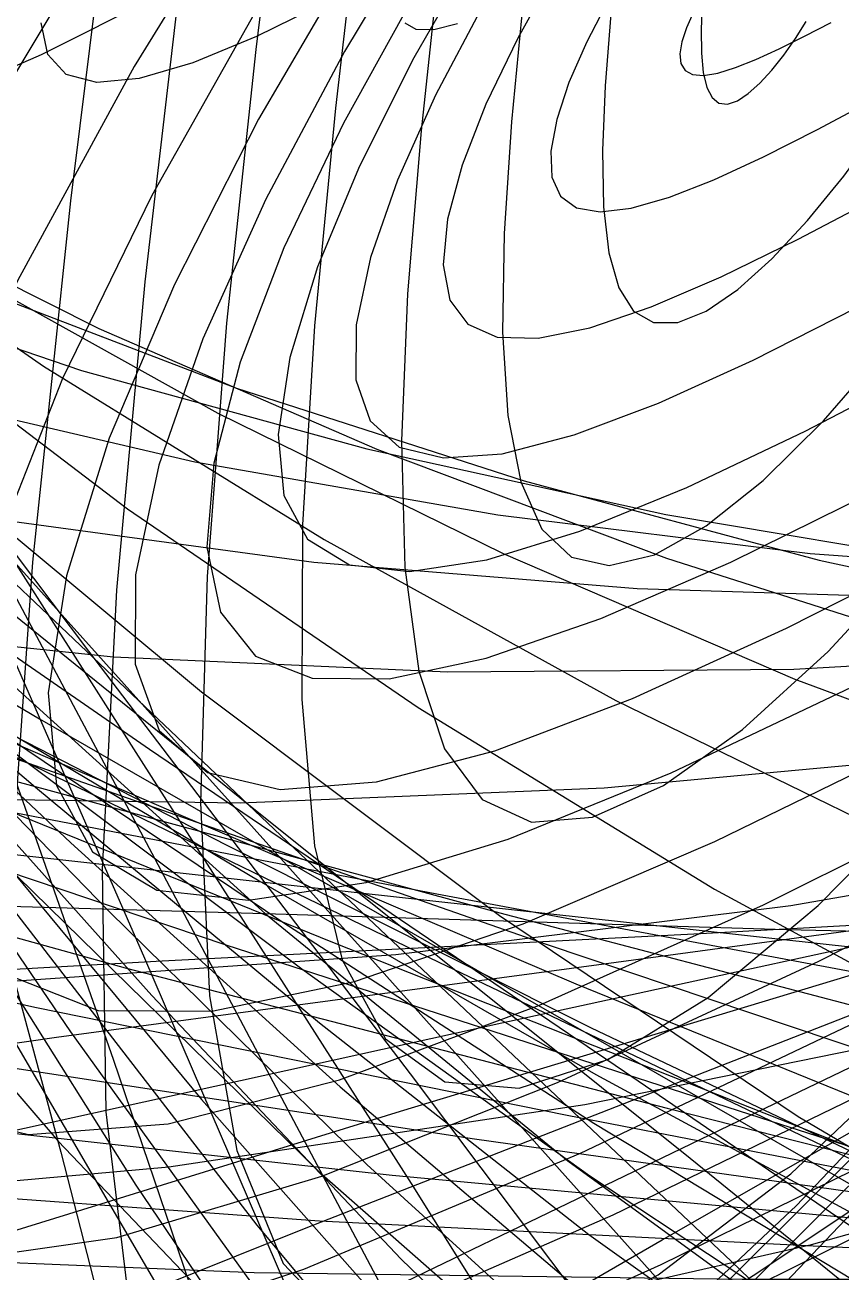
# Model space of a CAD drawing. Header units: metres. Extents: x 6 to 209, y 2 to 206.
# Drawn here: x 93.15 to 106.15, y 84.44 to 104.3 of the extents above; entities that cross this region are included whole.
import ezdxf

# ---------------------------------------------------------------- set-up
doc = ezdxf.new("R2010")
doc.units = ezdxf.units.M

msp = doc.modelspace()

# ---------------------------------------------------------------- linework, layer by layer
for points in [[(81.407, 111.3621), (79.6329, 103.2642), (78.2038, 95.7034), (77.2463, 88.8827), (76.8676, 82.9805), (77.1516, 78.1453), (78.1545, 74.4908), (79.9031, 72.0923), (82.3928, 70.9847), (85.5875, 71.1617), (89.4205, 72.5763), (93.7962, 75.143), (98.5935, 78.741), (103.6697, 83.2189), (108.8651, 88.4001), (114.0091, 94.0894), (118.9253, 100.0799), (123.4384, 106.1604)], [(77.0688, 109.0764), (80.5035, 103.4838), (84.5204, 97.7292), (88.9667, 92.0091), (93.6812, 86.5239), (98.5004, 81.471), (103.2637, 77.037), (107.8196, 73.3919), (112.0302, 70.6826), (115.7765, 69.0274), (118.962, 68.5124), (121.5156, 69.1875), (123.3943, 71.0649), (124.5838, 74.1184), (125.0986, 78.2839), (124.9813, 83.4618), (124.3001, 89.5195), (123.1461, 96.2965), (121.6295, 103.6091), (119.8746, 111.2567)], [(82.5297, 110.2223), (81.0661, 102.4307), (79.9151, 95.1547), (79.1925, 88.5926), (78.9966, 82.9191), (79.4041, 78.28), (80.4669, 74.7871), (82.2094, 72.515), (84.6274, 71.4986), (87.6876, 71.7327), (91.3282, 73.1721), (95.4609, 75.7336), (99.9736, 79.2994), (104.7341, 83.7216), (109.5943, 88.8271), (114.3957, 94.4243), (118.9745, 100.31), (123.1675, 106.2763)], [(86.2591, 110.0145), (88.9879, 103.3906), (91.9745, 96.473), (95.054, 89.4367), (98.0581, 82.4609), (100.8221, 75.7233), (103.1907, 69.3943), (105.0244, 63.6318), (106.2048, 58.5758), (106.639, 54.3443), (106.2636, 51.0295), (105.047, 48.6948), (102.9911, 47.3736), (100.1312, 47.0677), (96.5356, 47.7483), (92.3026, 49.3569), (87.558, 51.8077), (82.45, 54.9911), (77.1448, 58.7773), (71.8205, 63.0217)], [(77.2201, 108.0552), (81.5006, 103.6949), (85.8605, 99.1412), (90.2171, 94.5778), (94.4878, 90.189), (98.5929, 86.1526), (102.4577, 82.6341), (106.014, 79.7798), (109.2025, 77.7122), (111.974, 76.5248), (114.2905, 76.2791), (116.126, 77.0018), (117.4671, 78.6841), (118.3127, 81.2813), (118.6735, 84.7149), (118.5717, 88.8748), (118.0395, 93.6229), (117.1175, 98.7985), (115.8536, 104.2234), (114.3007, 109.7084)], [(80.4069, 107.4853), (84.5802, 101.7149), (88.7526, 95.9298), (92.8601, 90.3491), (96.8411, 85.1847), (100.6367, 80.6341), (104.1931, 76.8728), (107.4622, 74.0482), (110.4027, 72.2741), (112.9806, 71.6266), (115.1705, 72.1411), (116.955, 73.8111), (118.3251, 76.5881), (119.2804, 80.3831), (119.8277, 85.07), (119.9813, 90.4896), (119.7616, 96.4553), (119.1943, 102.7594), (118.3093, 109.181)], [(87.8779, 108.9914), (84.4568, 103.4604), (81.5503, 98.11), (79.2796, 93.1192), (77.7507, 88.6497), (77.0499, 84.8407), (77.2406, 81.8041), (78.3611, 79.6201), (80.4221, 78.3351), (83.4066, 77.9601), (87.2691, 78.4702), (91.9375, 79.8059), (97.3141, 81.8757), (103.2795, 84.5593), (109.6951, 87.7123), (116.4081, 91.172), (123.2558, 94.7631), (130.0708, 98.3045), (136.6864, 101.6165), (142.9418, 104.5273)], [(83.4206, 105.2764), (87.1572, 101.3945), (91.39, 97.4861), (95.9618, 93.6823), (100.7082, 90.1156), (105.4633, 86.9152), (110.0652, 84.2026), (114.3622, 82.0872), (118.2178, 80.6623), (121.5154, 80.0015), (124.1621, 80.1565), (126.0918, 81.1544), (127.2676, 82.9971), (127.6822, 85.6607), (127.3584, 89.0963), (126.3476, 93.231), (124.7277, 97.9706), (122.5999, 103.2022), (120.0849, 108.7982)], [(81.1619, 108.4514), (79.6133, 100.6941), (78.4368, 93.5297), (77.7482, 87.1502), (77.6434, 81.7219), (78.1944, 77.3797), (79.446, 74.2234), (81.414, 72.3143), (84.0839, 71.6734), (87.4108, 72.2813), (91.3212, 74.0791), (95.7142, 76.9712), (100.466, 80.8282), (105.4328, 85.4926), (110.4568, 90.7838), (115.3707, 96.5053), (120.0042, 102.4512), (124.1897, 108.4137)], [(97.3827, 108.4685), (96.8268, 103.912), (96.3623, 99.5545), (96.0502, 95.5184), (95.9448, 91.9151), (96.0911, 88.8409), (96.523, 86.3743), (97.2618, 84.5732), (98.3156, 83.4736), (99.6779, 83.0882), (101.3285, 83.4068), (103.2337, 84.3964), (105.3472, 86.0029), (107.6121, 88.1532), (109.9623, 90.7582), (112.3253, 93.7156), (114.6242, 96.9144), (116.7809, 100.2381), (118.7185, 103.5694), (120.3645, 106.7942)], [(82.0011, 108.3662), (77.2686, 103.326), (73.4225, 98.6537), (70.6255, 94.4303), (69.0023, 90.725), (68.6348, 87.594), (69.5595, 85.0784), (71.765, 83.2039), (75.1931, 81.9799), (79.7397, 81.3999), (85.2589, 81.442), (91.5675, 82.0701), (98.4517, 83.2353), (105.6741, 84.8778), (112.9823, 86.9295), (120.1177, 89.316), (126.8246, 91.9598), (132.8593, 94.7826), (137.9985, 97.7081), (142.048, 100.6647), (144.8489, 103.5876), (146.2839, 106.4209)], [(80.0046, 108.2671), (85.4941, 102.6512), (91.5548, 96.7641), (97.941, 90.7136), (104.3951, 84.6128), (110.6574, 78.5768), (116.4754, 72.72), (121.6128, 67.1523), (125.8585, 61.9766), (129.034, 57.2856), (131.0001, 53.1592), (131.6621, 49.6627), (130.973, 46.8448), (128.9358, 44.7367), (125.6032, 43.3513), (121.076, 42.6833), (115.4994, 42.7097), (109.0586, 43.3912), (101.9714, 44.6736), (94.4815, 46.49), (86.8491, 48.7632), (79.3423, 51.409), (72.2272, 54.3384)], [(87.4502, 108.4129), (89.6879, 101.7315), (92.1048, 94.809), (94.5534, 87.8275), (96.8853, 80.9715), (98.957, 74.4214), (100.6358, 68.3483), (101.8046, 62.9079), (102.3669, 58.2362), (102.2502, 54.4442), (101.4094, 51.6152), (99.8286, 49.8021), (97.5218, 49.0256), (94.533, 49.2742), (90.9348, 50.5048), (86.8259, 52.6444), (82.328, 55.5928), (77.5817, 59.2269), (72.7412, 63.4043)], [(83.6609, 108.1589), (79.9889, 102.0518), (76.9398, 96.2125), (74.6446, 90.8341), (73.215, 86.0885), (72.7399, 82.1208), (73.2813, 79.0437), (74.8717, 76.9339), (77.513, 75.8298), (81.1749, 75.73), (85.7964, 76.5937), (91.2866, 78.3425), (97.5272, 80.8635), (104.3765, 84.0137), (111.6733, 87.6253), (119.2419, 91.5122), (126.8975, 95.4772), (134.4523, 99.3192), (141.7209, 102.8411), (148.5268, 105.8573)], [(76.0942, 107.9164), (80.4585, 103.9444), (84.9377, 99.7303), (89.4423, 95.4488), (93.8819, 91.2772), (98.1686, 87.3887), (102.2191, 83.9464), (105.9571, 81.097), (109.3154, 78.9654), (112.2375, 77.6503), (114.6793, 77.2201), (116.61, 77.7107), (118.0125, 79.1238), (118.8836, 81.4265), (119.2337, 84.5526), (119.0862, 88.4047), (118.4757, 92.8575), (117.4473, 97.762), (116.0541, 102.951), (114.3556, 108.2447)], [(78.2794, 108.0597), (82.5061, 103.2724), (86.7815, 98.3445), (91.0293, 93.4702), (95.1741, 88.8418), (99.1436, 84.6432), (102.8704, 81.0425), (106.2938, 78.1868), (109.3612, 76.1956), (112.0294, 75.1576), (114.2655, 75.1264), (116.0473, 76.1191), (117.3638, 78.1152), (118.2151, 81.0569), (118.6116, 84.8518), (118.5736, 89.3752), (118.1302, 94.4749), (117.3175, 99.9763), (116.1779, 105.6885)], [(77.55, 108.0498), (83.3273, 102.8976), (89.7893, 97.4883), (96.6842, 91.9092), (103.7444, 86.2525), (110.6963, 80.6136), (117.2707, 75.088), (123.2117, 69.7692), (128.2869, 64.7463), (132.295, 60.1015), (135.0735, 55.9079), (136.5045, 52.228), (136.5192, 49.1118), (135.1003, 46.5959), (132.2825, 44.7026), (128.152, 43.4397), (122.843, 42.8008), (116.5331, 42.7654), (109.4375, 43.3005), (101.8008, 44.3618), (93.8889, 45.8953), (85.9793, 47.8393), (78.3515, 50.1272), (71.277, 52.6889)], [(82.3662, 108.02), (87.4719, 101.9888), (93.0368, 95.689), (98.8252, 89.2477), (104.5935, 82.7968), (110.0991, 76.4693), (115.1093, 70.3954), (119.41, 64.6984), (122.8133, 59.4916), (125.1646, 54.8746), (126.3486, 50.9307), (126.2932, 47.7244), (124.9724, 45.2999), (122.4075, 43.68), (118.6666, 42.8657), (113.862, 42.8366), (108.1466, 43.5521), (101.7088, 44.9529), (94.7654, 46.9636), (87.5544, 49.4954), (80.3265, 52.4494), (73.3361, 55.7201)], [(79.3269, 107.8882), (83.5217, 102.6302), (87.7386, 97.2905), (91.9075, 92.0751), (95.9596, 87.1858), (99.8297, 82.8129), (103.4571, 79.1284), (106.7879, 76.2795), (109.7752, 74.3833), (112.3809, 73.5226), (114.5763, 73.7427), (116.342, 75.0496), (117.6686, 77.4095), (118.5563, 80.7503), (119.0144, 84.9634), (119.0606, 89.9079), (118.7199, 95.4154), (118.0239, 101.2956), (117.0088, 107.3433)], [(84.0233, 104.3404), (88.0523, 96.9103), (92.0369, 89.7298), (95.9362, 83.0575), (99.7113, 77.134), (103.325, 72.1741), (106.7432, 68.3581), (109.9341, 65.8262), (112.8697, 64.6729), (115.5247, 64.9439), (117.8779, 66.6341), (119.9114, 69.6879), (121.6106, 74.001), (122.9649, 79.424), (123.9668, 85.7677), (124.6119, 92.8096), (124.8992, 100.3019), (124.8303, 107.9802)], [(74.8444, 107.663), (79.3255, 104.0517), (83.9635, 100.152), (88.6608, 96.131), (93.3187, 92.16), (97.8397, 88.4085), (102.131, 85.0382), (106.1065, 82.1965), (109.6897, 80.0113), (112.8157, 78.5864), (115.4329, 77.997), (117.5041, 78.2876), (119.0076, 79.4697), (119.9371, 81.5211), (120.3019, 84.387), (120.1256, 87.9812), (119.4454, 92.1896), (118.3101, 96.8737), (116.7786, 101.8753), (114.917, 107.0228)], [(80.2989, 107.7567), (83.7617, 103.3785), (87.7999, 98.8831), (92.2604, 94.4206), (96.9806, 90.1451), (101.7939, 86.2094), (106.5359, 82.7592), (111.0502, 79.9282), (115.1933, 77.8333), (118.8402, 76.5702), (121.8879, 76.21), (124.2594, 76.7966), (125.9059, 78.3447), (126.808, 80.8394), (126.9764, 84.2363), (126.4507, 88.4627), (125.2979, 93.4199), (123.6095, 98.9865), (121.4977, 105.0221)], [(80.3481, 105.9342), (84.1227, 100.8688), (88.4016, 95.7473), (93.026, 90.7457), (97.8307, 86.0406), (102.6508, 81.8034), (107.3264, 78.1937), (111.709, 75.3541), (115.6664, 73.405), (119.0866, 72.4399), (121.8824, 72.5223), (123.9933, 73.6829), (125.388, 75.9189), (126.0646, 79.1933), (126.0504, 83.4361), (125.4007, 88.5468), (124.1958, 94.397), (122.5382, 100.8352), (120.5481, 107.6912)], [(94.6298, 107.5654), (93.876, 101.4993), (93.2739, 95.7455), (92.9044, 90.4655), (92.8383, 85.8045), (93.1332, 81.8868), (93.8311, 78.8116), (94.9564, 76.6504), (96.5149, 75.444), (98.4929, 75.2024), (100.8579, 75.9041), (103.559, 77.4974), (106.5286, 79.9028), (109.6849, 83.0157), (112.9345, 86.7104), (116.1753, 90.8449), (119.3007, 95.266), (122.2027, 99.8145), (124.7762, 104.3315)], [(80.6942, 107.3826), (76.6217, 103.1935), (73.4884, 99.3393), (71.4246, 95.8804), (70.5221, 92.8674), (70.8308, 90.3403), (72.3566, 88.3273), (75.0609, 86.8446), (78.8617, 85.8958), (83.6366, 85.4728), (89.2267, 85.5556), (95.4419, 86.1139), (102.0678, 87.1083), (108.8732, 88.4915), (115.6179, 90.2104), (122.0614, 92.208), (127.9715, 94.4253), (133.1321, 96.8032), (137.3517, 99.285), (140.4693, 101.8176), (142.3611, 104.3534)], [(71.9542, 58.9274), (76.0682, 63.1903), (81.3642, 67.761), (87.6416, 72.5768), (94.6644, 77.5701), (102.1702, 82.6699), (109.8788, 87.804), (117.5033, 92.8998), (124.7595, 97.8867), (131.3765, 102.6971), (137.1064, 107.2679)], [(73.4195, 107.288), (78.0482, 104.0249), (82.8833, 100.4289), (87.8189, 96.6599), (92.7461, 92.8842), (97.5572, 89.2683), (102.1478, 85.9729), (106.4208, 83.1466), (110.2888, 80.9207), (113.6767, 79.404), (116.5235, 78.6786), (118.7846, 78.7973), (120.4321, 79.7807), (121.4554, 81.617), (121.8615, 84.2617), (121.6741, 87.6392), (120.9321, 91.6453), (119.6882, 96.1507), (118.0069, 101.0056), (115.9616, 106.0449)], [(84.5229, 107.3406), (89.1655, 100.9608), (94.1605, 94.3308), (99.286, 87.5952), (104.3152, 80.9023), (109.0255, 74.3998), (113.2061, 68.2304), (116.6668, 62.5272), (119.2438, 57.4102), (120.8071, 52.9823), (121.2645, 49.3263), (120.5654, 46.5029), (118.7032, 44.5487), (115.715, 43.4758), (111.6813, 43.2713), (106.7228, 43.8985), (100.9961, 45.2984), (94.6891, 47.3922), (88.0134, 50.0841), (81.1977, 53.2647), (74.4794, 56.8154)], [(75.1273, 107.3657), (81.0845, 102.7048), (87.8375, 97.8172), (95.1324, 92.7691), (102.6956, 87.6313), (110.2441, 82.4776), (117.4955, 77.383), (124.1778, 72.4221), (130.0398, 67.6672)], [(70.2253, 95.5244), (77.0825, 94.5889), (84.4206, 93.3542), (92.0336, 91.937), (99.7071, 90.4615), (107.2256, 89.0541), (114.3792, 87.8389), (120.9706, 86.9318), (126.8218, 86.4366), (131.7797, 86.4399), (135.7209, 87.0079), (138.5557, 88.1833), (140.2305, 89.9831), (140.7296, 92.3977), (140.0749, 95.3904), (138.3248, 98.8986), (135.5717, 102.8353), (131.9387, 107.0919)], [(79.8944, 107.1105), (76.4872, 103.6546), (74.0488, 100.4861), (72.6785, 97.6488), (72.4377, 95.1792), (73.3468, 93.1061), (75.3848, 91.4495), (78.4897, 90.2204), (82.5607, 89.4212), (87.4611, 89.0456), (93.0237, 89.0789), (99.056, 89.4992), (105.3473, 90.2781), (111.676, 91.3816), (117.8171, 92.7719), (123.5507, 94.4082), (128.6694, 96.2485), (132.9857, 98.2507), (136.3389, 100.3742), (138.6009, 102.5808), (139.6805, 104.8364)], [(97.0369, 107.118), (94.8922, 103.6394), (93.0379, 100.238), (91.5499, 97.0285), (90.4956, 94.1164), (89.9316, 91.5941), (89.9009, 89.5378), (90.4319, 88.0048), (91.5366, 87.0314), (93.2103, 86.632), (95.4309, 86.7984), (98.1597, 87.5006), (101.3425, 88.6874), (104.9107, 90.2889), (108.7836, 92.2191), (112.8709, 94.3788), (117.0751, 96.6599), (121.2949, 98.949), (125.4283, 101.1319), (129.3756, 103.0981), (133.0427, 104.7445)], [(62.3194, 106.9983), (61.3209, 104.1576), (61.8326, 101.458), (63.8578, 98.9223), (67.3483, 96.5605), (72.2051, 94.3708), (78.2823, 92.3402), (85.3919, 90.4458), (93.3097, 88.6567), (101.7834, 86.9356), (110.5413, 85.2415), (119.3014, 83.5317), (127.7812, 81.7646), (135.7074, 79.9016), (142.8257, 77.9098), (148.9092, 75.764), (153.7664, 73.448)], [(70.0435, 62.9697), (74.8792, 67.0473), (80.8561, 71.3358), (87.7557, 75.7847), (95.327, 80.3414), (103.2949, 84.9527), (111.3704, 89.5649), (119.2609, 94.1256), (126.6803, 98.5839), (133.3595, 102.8917), (139.0559, 107.0041)], [(83.0699, 106.6098), (86.4583, 103.2966), (90.4123, 99.9227), (94.783, 96.5966), (99.4106, 93.4306), (104.1304, 90.5361), (108.7781, 88.0204), (113.1962, 85.9826), (117.2387, 84.5097), (120.777, 83.674), (123.7036, 83.5301), (125.9362, 84.1128), (127.4202, 85.4358), (128.1302, 87.4908), (128.071, 90.248), (127.277, 93.6561), (125.8107, 97.6444), (123.7599, 102.125), (121.2346, 106.9948)], [(60.3043, 106.7169), (61.1886, 103.9695), (63.6094, 101.3058), (67.5001, 98.7356), (72.7435, 96.2594), (79.1751, 93.8697), (86.5892, 91.552), (94.7456, 89.2858), (103.3783, 87.047), (112.204, 84.8093), (120.9327, 82.5459), (129.2773, 80.232), (136.9635, 77.8461), (143.7399, 75.3717), (149.3861, 72.7989), (153.7208, 70.1258)], [(78.4419, 106.73), (74.1372, 103.1062), (70.8633, 99.6613), (68.7562, 96.4787), (67.9147, 93.6251), (68.396, 91.1488), (70.2137, 89.0782), (73.3372, 87.4216), (77.6919, 86.1674), (83.162, 85.2852), (89.5938, 84.7274), (96.8013, 84.4319), (104.5716, 84.3247), (112.6727, 84.3236), (120.861, 84.3418), (128.8898, 84.2915), (136.5171, 84.0882), (143.5144, 83.6541), (149.6741, 82.9218), (154.8167, 81.8373)], [(71.7827, 106.7562), (76.5816, 103.8462), (81.646, 100.5603), (86.8602, 97.0515), (92.1047, 93.4813), (97.2595, 90.0136), (102.2076, 86.8081), (106.8388, 84.0148), (111.053, 81.7682), (114.7629, 80.1821), (117.8967, 79.3455), (120.4001, 79.319), (122.2376, 80.1325), (123.393, 81.7837), (123.87, 84.2381), (123.691, 87.4301), (122.8965, 91.2649), (121.5429, 95.6219), (119.7004, 100.3588), (117.4501, 105.3164)], [(88.246, 106.7218), (90.0012, 100.0503), (91.8699, 93.1962), (93.7222, 86.3461), (95.4291, 79.6864), (96.8678, 73.3977), (97.9268, 67.6486), (98.5098, 62.5903), (98.54, 58.3517), (97.9634, 55.0353), (96.7506, 52.7138), (94.8986, 51.4281), (92.431, 51.1861), (89.3978, 51.9628), (85.8736, 53.7012), (81.9553, 56.3149), (77.7586, 59.6911), (73.4145, 63.695)], [(81.5479, 106.7917), (85.696, 100.4766), (89.8239, 94.2238), (93.8745, 88.2659), (97.7931, 82.8255), (101.5279, 78.1067), (105.0314, 74.2882), (108.2613, 71.5168), (111.1811, 69.9016), (113.7605, 69.5106), (115.9765, 70.3677), (117.8125, 72.452), (119.2593, 75.6983), (120.314, 79.999), (120.9805, 85.2084), (121.2681, 91.1472), (121.1915, 97.6092), (120.7696, 104.3683)], [(61.1024, 106.5662), (63.8953, 103.7233), (68.145, 100.8868), (73.7163, 98.0623), (80.4273, 95.2506), (88.0564, 92.4484), (96.3497, 89.6489), (105.0298, 86.8439), (113.8053, 84.0241), (122.3815, 81.1814), (130.47, 78.3092), (137.7995, 75.4042), (144.1248, 72.4674), (149.2353, 69.5046), (152.9629, 66.5273)], [(72.9823, 90.4199), (80.5752, 90.5065), (88.6493, 90.3866), (96.9636, 90.1508), (105.27, 89.8949), (113.321, 89.7159), (120.8785, 89.7076), (127.7216, 89.9563), (133.6539, 90.5374), (138.5104, 91.5115), (142.1622, 92.9217), (144.5211, 94.7917), (145.5424, 97.1233), (145.2256, 99.8968), (143.6141, 103.0703), (140.7937, 106.581)], [(98.5179, 106.645), (98.0951, 102.9773), (97.7638, 99.5107), (97.5718, 96.3418), (97.5604, 93.5568), (97.7627, 91.2285), (98.2024, 89.4143), (98.8927, 88.1544), (99.8357, 87.4705), (101.0218, 87.3654), (102.4304, 87.8233), (104.0305, 88.8104), (105.7812, 90.2765), (107.6338, 92.1569), (109.5329, 94.3748), (111.4186, 96.8442), (113.2288, 99.4732), (114.9008, 102.1671), (116.3743, 104.8316)], [(86.3836, 106.2878), (90.504, 99.6397), (94.8789, 92.7743), (99.3022, 85.8509), (103.5668, 79.031), (107.4718, 72.4736), (110.8299, 66.3302), (113.4752, 60.7401), (115.2686, 55.8258), (116.1036, 51.69), (115.9102, 48.4118), (114.6578, 46.045), (112.3563, 44.6163), (109.0564, 44.1249), (104.8475, 44.5432), (99.8551, 45.8176), (94.2364, 47.871), (88.1747, 50.6059), (81.8733, 53.9076), (75.5481, 57.6487), (69.4202, 61.6937)], [(94.7272, 106.4216), (92.3862, 102.5148), (90.4032, 98.7382), (88.8618, 95.2181), (87.8346, 92.0689), (87.3811, 89.3891), (87.5449, 87.2577), (88.3523, 85.7318), (89.8107, 84.8443), (91.9082, 84.6029), (94.6135, 84.9901), (97.8767, 85.9638), (101.6307, 87.4594), (105.7928, 89.3915), (110.2675, 91.6579), (114.9493, 94.143), (119.7256, 96.7226), (124.481, 99.2681), (129.1, 101.6516), (133.4713, 103.7511), (137.491, 105.4544)], [(99.6885, 106.2902), (98.2378, 103.881), (96.9862, 101.5258), (95.9854, 99.3041), (95.2812, 97.289), (94.912, 95.5444), (94.9073, 94.1233), (95.2863, 93.0655), (96.0574, 92.3961), (97.2171, 92.1253), (98.7505, 92.2475), (100.6313, 92.7418), (102.8225, 93.5729), (105.2773, 94.6923), (107.9407, 96.0404), (110.751, 97.5484), (113.6418, 99.1412), (116.5439, 100.74), (119.3876, 102.2657), (122.1049, 103.6411), (124.6314, 104.7947)], [(64.7366, 106.0771), (69.2856, 102.9188), (75.1065, 99.6898), (82.0021, 96.4019), (89.7374, 93.0659), (98.0477, 89.6916), (106.6476, 86.2889), (115.2417, 82.8682), (123.5343, 79.4412), (131.24, 76.0213), (138.094, 72.6241), (143.8612, 69.2678), (148.3443, 65.9735), (151.3912, 62.765)], [(72.865, 106.2423), (78.8882, 102.079), (85.8116, 97.7337), (93.3834, 93.2527), (101.3289, 88.6851), (109.3597, 84.0828), (117.1845, 79.499), (124.5191, 74.9877), (131.097, 70.6026)], [(74.2551, 71.0394), (80.8541, 74.9231), (88.3017, 78.8879), (96.335, 82.8995), (104.6701, 86.9244), (113.0132, 90.9305), (121.0698, 94.8867), (128.5563, 98.7635), (135.209, 102.5329), (140.7943, 106.168)], [(82.7578, 105.7551), (86.8624, 98.8794), (90.9319, 92.154), (94.917, 85.825), (98.7702, 80.1249), (102.4473, 75.2638), (105.907, 71.4223), (109.1128, 68.7448), (112.0322, 67.3344), (114.6384, 67.2488), (116.9093, 68.4986), (118.8286, 71.0465), (120.385, 74.8085), (121.5725, 79.6569), (122.3901, 85.4247), (122.841, 91.9113), (122.9328, 98.8898), (122.6765, 106.1149)], [(69.9189, 106.0068), (74.8977, 103.4716), (80.2113, 100.5199), (85.7343, 97.2978), (91.3351, 93.9616), (96.8802, 90.6717), (102.2384, 87.5867), (107.2847, 84.8575), (111.9042, 82.6213), (115.9956, 80.9968), (119.4741, 80.0792), (122.2739, 79.9367), (124.3498, 80.608), (125.6786, 82.1002), (126.259, 84.3886), (126.1116, 87.4172), (125.2773, 91.1006), (123.8157, 95.3266), (121.8029, 99.9603), (119.3281, 104.8485)], [(72.4496, 97.4123), (79.1425, 95.8886), (86.2137, 94.084), (93.4705, 92.129), (100.7149, 90.1599), (107.7497, 88.3138), (114.3853, 86.723), (120.4459, 85.5093), (125.7748, 84.7799), (130.2397, 84.622), (133.7367, 85.1003), (136.1933, 86.2531), (137.5708, 88.0911), (137.8647, 90.5964), (137.1047, 93.7226), (135.353, 97.3962), (132.7019, 101.5187), (129.27, 105.9699)], [(78.6254, 105.8895), (79.5047, 104.175), (81.2986, 102.5439), (83.9398, 101.0197), (87.3315, 99.6275), (91.3509, 98.3929), (95.8538, 97.3416), (100.679, 96.4983), (105.6547, 95.8862), (110.6041, 95.5262), (115.3518, 95.4359), (119.7302, 95.6295), (123.5851, 96.1165), (126.7811, 96.9019), (129.2068, 97.9856), (130.7784, 99.3621), (131.4428, 101.0208), (131.1793, 102.9457), (130.0006, 105.1158)], [(69.1625, 105.8648), (66.2456, 102.6856), (64.6451, 99.7143), (64.4406, 97.0009), (65.6653, 94.5788), (68.3044, 92.465), (72.2952, 90.6592), (77.5289, 89.1454), (83.8546, 87.8924), (91.0838, 86.8563), (98.9967, 85.9826), (107.3501, 85.2088), (115.8852, 84.468), (124.3367, 83.6916), (132.4417, 82.8126), (139.9486, 81.7693), (146.6261, 80.5076), (152.2707, 78.9843)], [(68.5861, 80.2459), (75.6645, 82.4318), (83.5568, 84.5022), (92.0073, 86.4832), (100.7415, 88.4067), (109.4755, 90.308), (117.9259, 92.2235), (125.8196, 94.1891), (132.9034, 96.2373), (138.9521, 98.3956), (143.7769, 100.6842), (147.2317, 103.1147), (149.2174, 105.6887)], [(83.7347, 105.7576), (86.6767, 103.6343), (90.2518, 101.5184), (94.3264, 99.4682), (98.7513, 97.5451), (103.367, 95.8113), (108.009, 94.3275), (112.5145, 93.1511), (116.7273, 92.3337), (120.5034, 91.9196), (123.7166, 91.9439), (126.2621, 92.4311), (128.0608, 93.3943), (129.0614, 94.8343), (129.2426, 96.7394), (128.6135, 99.0856), (127.213, 101.837), (125.1086, 104.9468)], [(85.6774, 104.6271), (89.3155, 101.7406), (93.445, 98.8688), (97.9133, 96.1043), (102.5589, 93.5408), (107.2176, 91.2705), (111.7279, 89.3802), (115.9368, 87.9483), (119.7051, 87.0425), (122.912, 86.7166), (125.4599, 87.0087), (127.277, 87.9398), (128.3198, 89.5128), (128.5748, 91.7122), (128.0583, 94.5042), (126.8159, 97.8375), (124.9203, 101.6453), (122.469, 105.8467)], [(95.6683, 105.4448), (95.0606, 100.2092), (94.6097, 95.3002), (94.3832, 90.8546), (94.4387, 86.9931), (94.8218, 83.8167), (95.5634, 81.4035), (96.6791, 79.806), (98.1675, 79.05), (100.0108, 79.1338), (102.1747, 80.0285), (104.6096, 81.6795), (107.2521, 84.0088), (110.0273, 86.9175), (112.8511, 90.2903), (115.6333, 93.9989), (118.2808, 97.9071), (120.7007, 101.8756), (122.8039, 105.767)], [(69.6626, 84.0994), (77.0396, 85.6066), (85.1214, 86.9501), (93.6534, 88.1785), (102.3659, 89.3464), (110.9836, 90.5116), (119.2351, 91.7323), (126.8619, 93.0638), (133.6276, 94.5561), (139.3257, 96.2508), (143.7868, 98.179), (146.8838, 100.3595), (148.5366, 102.7967), (148.7143, 105.4802)], [(71.1654, 87.5153), (78.7137, 88.313), (86.8546, 88.9166), (95.3385, 89.3964), (103.9046, 89.8288), (112.29, 90.2923), (120.2385, 90.8644), (127.5094, 91.6175), (133.8856, 92.6159), (139.1807, 93.9126), (143.2455, 95.5462), (145.9728, 97.5393), (147.3004, 99.8967), (147.2136, 102.6044), (145.7449, 105.6293)], [(74.6906, 78.8687), (82.2653, 81.6227), (90.5031, 84.3299), (99.1291, 86.9991), (107.855, 89.642), (116.3895, 92.2725), (124.4483, 94.9046), (131.7642, 97.5513), (138.0961, 100.2233), (143.2377, 102.9272), (147.0242, 105.6647)], [(77.2994, 105.5412), (76.1338, 103.3293), (75.9904, 101.31), (76.8769, 99.5046), (78.7648, 97.932), (81.5896, 96.6082), (85.2536, 95.5457), (89.6289, 94.7538), (94.562, 94.2382), (99.8793, 94.0012), (105.3928, 94.0415), (110.9072, 94.3543), (116.2264, 94.932), (121.1607, 95.7636), (125.5333, 96.836), (129.1869, 98.1336), (131.9889, 99.6392), (133.8364, 101.334), (134.6598, 103.1984), (134.4255, 105.2121)], [(81.0534, 105.4961), (79.7101, 98.0088), (78.7665, 91.1729), (78.3289, 85.1709), (78.4833, 80.1585), (79.2912, 76.2585), (80.7868, 73.5577), (82.9759, 72.1042), (85.8342, 71.9058), (89.3087, 72.9302), (93.3186, 75.1068), (97.7576, 78.329), (102.4981, 82.4586), (107.3948, 87.3308), (112.2898, 92.7603), (117.0185, 98.5476), (121.4146, 104.4866)], [(88.4368, 104.633), (85.7048, 99.7795), (83.5031, 95.1965), (81.9303, 91.0343), (81.0692, 87.4248), (80.983, 84.4766), (81.7132, 82.2714), (83.2777, 80.861), (85.6696, 80.2659), (88.8571, 80.4746), (92.7839, 81.4443), (97.3709, 83.1021), (102.5183, 85.3488), (108.1086, 88.0617), (114.01, 91.1002), (120.0807, 94.3101), (126.173, 97.5306), (132.1385, 100.5993), (137.8319, 103.3591), (143.1165, 105.6642)], [(82.5104, 105.6379), (85.0852, 103.771), (88.3627, 101.9316), (92.2206, 100.1645), (96.5175, 98.5173), (101.0979, 97.0385), (105.7978, 95.7763), (110.4506, 94.7765), (114.893, 94.081), (118.9704, 93.7265), (122.5427, 93.7429), (125.4892, 94.152), (127.7124, 94.9671), (129.142, 96.1916), (129.7368, 97.8195), (129.4863, 99.8343), (128.4111, 102.2105), (126.5616, 104.913)], [(91.8668, 105.6061), (89.3272, 101.2385), (87.2254, 97.065), (85.6524, 93.224), (84.6861, 89.839), (84.3885, 87.0139), (84.8026, 84.8298), (85.9515, 83.3419), (87.8362, 82.5781), (90.4361, 82.5376), (93.7084, 83.1913), (97.59, 84.4831), (101.9984, 86.3321), (106.8348, 88.6356), (111.9866, 91.2731), (117.3312, 94.1106), (122.7392, 97.0061), (128.0793, 99.8147), (133.2217, 102.3941), (138.0426, 104.6103)], [(98.4603, 105.523), (96.8724, 102.8003), (95.5314, 100.1696), (94.4941, 97.719), (93.8102, 95.5283), (93.5202, 93.6661), (93.6538, 92.1873), (94.2287, 91.1318), (95.2501, 90.5223), (96.7095, 90.3643), (98.5854, 90.6454), (100.8438, 91.3364), (103.4384, 92.392), (106.3127, 93.7527), (109.4013, 95.3471), (112.6318, 97.0946), (115.9274, 98.9083), (119.2088, 100.6984), (122.397, 102.3758), (125.4159, 103.855), (128.1942, 105.0578)], [(100.3672, 105.5632), (99.3421, 103.7802), (98.4762, 102.0554), (97.8066, 100.4468), (97.3661, 99.007), (97.1812, 97.7814), (97.2718, 96.8067), (97.65, 96.1096), (98.3196, 95.7058), (99.2757, 95.5994), (100.5048, 95.783), (101.9852, 96.2377), (103.6872, 96.9342), (105.5743, 97.8337), (107.6041, 98.8893), (109.7295, 100.0478), (111.9003, 101.252), (114.0647, 102.4423), (116.171, 103.5594), (118.1689, 104.5464)], [(99.7556, 105.3952), (99.4582, 102.6131), (99.2442, 100.0168), (99.1486, 97.6778), (99.2006, 95.6583), (99.4228, 94.0096), (99.8302, 92.7702), (100.4296, 91.9651), (101.2188, 91.6048), (102.1873, 91.6852), (103.3159, 92.1883), (104.578, 93.0825), (105.9399, 94.3245), (107.3625, 95.8607), (108.8022, 97.6289), (110.2128, 99.5615), (111.547, 101.5869), (112.7582, 103.6329), (113.8019, 105.6289)], [(84.7811, 105.4327), (88.0789, 102.9672), (91.9398, 100.5038), (96.2202, 98.1171), (100.764, 95.884), (105.4085, 93.8812), (109.9903, 92.1827), (114.3508, 90.8567), (118.3415, 89.9637), (121.83, 89.5538), (124.7038, 89.6651), (126.8745, 90.322), (128.2807, 91.5343), (128.8902, 93.2965), (128.7008, 95.5879), (127.7402, 98.373), (126.0648, 101.602), (123.7575, 105.2129)], [(96.8921, 104.6378), (95.1702, 101.5868), (93.7503, 98.6734), (92.6945, 95.9943), (92.056, 93.6355), (91.8768, 91.6699), (92.1864, 90.1538), (93.0001, 89.1259), (94.3188, 88.6055), (96.1278, 88.5919), (98.398, 89.0649), (101.0859, 89.985), (104.1351, 91.2957), (107.4777, 92.9249), (111.0367, 94.7883), (114.7279, 96.7922), (118.4629, 98.837), (122.1516, 100.8214), (125.7051, 102.6455), (129.0386, 104.2155), (132.0738, 105.4466)], [(76.756, 104.499), (74.9765, 101.8773), (74.2477, 99.5179), (74.6026, 97.4476), (76.0357, 95.6882), (78.5026, 94.2557), (81.9219, 93.1604), (86.1774, 92.4066), (91.1226, 91.9929), (96.5855, 91.9122), (102.3747, 92.1526), (108.2863, 92.6974), (114.1105, 93.5262), (119.6398, 94.6153), (124.6757, 95.9386), (129.036, 97.4689), (132.5613, 99.178), (135.1209, 101.038), (136.6169, 103.0219), (136.9884, 105.1045)], [(74.6323, 98.7832), (81.0866, 96.7352), (87.8267, 94.4368), (94.6746, 92.0295), (101.4493, 89.659), (107.9727, 87.4697), (114.0756, 85.5986), (119.6027, 84.1705), (124.418, 83.2926), (128.4086, 83.0503), (131.4884, 83.504), (133.6003, 84.6859), (134.7182, 86.5988), (134.8467, 89.2159), (134.0212, 92.4806), (132.3054, 96.3088), (129.7895, 100.5915), (126.5862, 105.1982)], [(77.3881, 104.7), (77.7778, 102.8924), (79.14, 101.2296), (81.4257, 99.7312), (84.5533, 98.4163), (88.4113, 97.3028), (92.8628, 96.4071), (97.7498, 95.7439), (102.8986, 95.3255), (108.1267, 95.1617), (113.2483, 95.2595), (118.0816, 95.6224), (122.4548, 96.2511), (126.2124, 97.1426), (129.2206, 98.2904), (131.372, 99.6848), (132.5897, 101.3128), (132.8298, 103.1583), (132.0829, 105.2026)], [(81.0964, 105.1017), (83.2908, 103.4004), (86.2589, 101.7601), (89.8907, 100.2146), (94.0534, 98.7995), (98.5966, 97.5511), (103.3574, 96.5053), (108.1664, 95.6967), (112.8531, 95.1568), (117.2528, 94.9133), (121.2115, 94.989), (124.5921, 95.4009), (127.2786, 96.1591), (129.1806, 97.267), (130.2363, 98.7204), (130.4145, 100.5073), (129.716, 102.6087), (128.1733, 104.9983)], [(101.6063, 105.1854), (100.9972, 104.0913), (100.4917, 103.0405), (100.1127, 102.0683), (99.8801, 101.2068), (99.8103, 100.4836), (99.9153, 99.9207), (100.2019, 99.5337), (100.6722, 99.3314), (101.3223, 99.3151), (102.1432, 99.479), (103.1205, 99.8102), (104.2349, 100.2889), (105.4629, 100.8895), (106.777, 101.5815), (108.1469, 102.3304), (109.5407, 103.0991), (110.925, 103.8495), (112.2668, 104.5436)], [(102.4821, 104.4718), (102.3913, 103.33), (102.3472, 102.2997), (102.3624, 101.4074), (102.4465, 100.6746), (102.6057, 100.1172), (102.843, 99.745), (103.1573, 99.5615), (103.5441, 99.5643), (103.9955, 99.7447), (104.5004, 100.0887), (105.045, 100.5774), (105.6134, 101.1878), (106.1879, 101.8937), (106.7502, 102.6669), (107.2816, 103.4777), (107.7639, 104.2966), (108.18, 105.0952)], [(67.8407, 104.9599), (72.9914, 102.835), (78.5578, 100.2577), (84.404, 97.3662), (90.3858, 94.3101), (96.3554, 91.2457), (102.1658, 88.3292), (107.6754, 85.7113), (112.753, 83.5311), (117.2808, 81.9108), (121.1592, 80.9514), (124.3085, 80.728), (126.6723, 81.2875), (128.218, 82.6462), (128.9381, 84.7888), (128.8495, 87.6691), (127.9927, 91.2111), (126.4301, 95.3113), (124.2431, 99.8426), (121.5291, 104.6583)], [(87.8839, 104.9407), (91.445, 98.1128), (95.1735, 91.1125), (98.8817, 84.1104), (102.3831, 77.2782), (105.4998, 70.7823), (108.0685, 64.7792), (109.9474, 59.4102), (111.0213, 54.7974), (111.2061, 51.0395), (110.4523, 48.2092), (108.7465, 46.3507), (106.1132, 45.479), (102.6129, 45.5796), (98.3413, 46.6093), (93.4253, 48.4979), (88.0192, 51.1513), (82.2989, 54.4548), (76.4563, 58.2773), (70.6919, 62.4762)], [(60.9351, 104.6048), (65.5914, 103.5256), (70.8858, 101.8558), (76.688, 99.7052), (82.8522, 97.2021), (89.2212, 94.4882), (95.6321, 91.7136), (101.9211, 89.0306), (107.9291, 86.5876), (113.5062, 84.5241), (118.5169, 82.9646), (122.8442, 82.0142), (126.3928, 81.7539), (129.0925, 82.238), (130.8996, 83.4913), (131.7982, 85.5078), (131.8003, 88.251), (130.9444, 91.6545), (129.2944, 95.6242), (126.9366, 100.0416), (123.9765, 104.7673)], [(64.1211, 104.6988), (62.8093, 101.8036), (62.955, 99.1139), (64.5771, 96.6575), (67.6446, 94.447), (72.0771, 92.4803), (77.7475, 90.7417), (84.486, 89.203), (92.0861, 87.8253), (100.3113, 86.5614), (108.9034, 85.3582), (117.5911, 84.1596), (126.0995, 82.9093), (134.1593, 81.5536), (141.5165, 80.0445), (147.9405, 78.3416), (153.2326, 76.4152)], [(70.8837, 104.7344), (76.8592, 101.0544), (83.829, 97.2494), (91.5476, 93.3469), (99.7433, 89.3755), (108.1271, 85.3654), (116.4032, 81.3482), (124.2796, 77.3565), (131.4781, 73.424)], [(74.2014, 75.0272), (81.3398, 78.3936), (89.2394, 81.7709), (97.629, 85.1454), (106.2204, 88.5059), (114.7188, 91.8427), (122.8327, 95.1474), (130.2846, 98.4121), (136.8205, 101.6285), (142.2188, 104.7875)], [(95.2402, 104.749), (93.4095, 103.8286), (91.7725, 103.1157), (90.3643, 102.6473), (89.2122, 102.4507), (88.336, 102.5424), (87.7468, 102.9274), (87.4471, 103.5993), (87.4309, 104.5404)], [(97.9945, 104.6838), (96.8387, 104.1166), (95.8243, 103.698), (94.9721, 103.4494), (94.2974, 103.3853), (93.81, 103.5129), (93.5141, 103.8315), (93.4082, 104.333)], [(99.3692, 104.8136), (98.2209, 102.7368), (97.2757, 100.7532), (96.5755, 98.9285), (96.156, 97.3217), (96.0457, 95.9825), (96.2646, 94.9498), (96.8234, 94.25), (97.7226, 93.8967), (98.9528, 93.8898), (100.4946, 94.2156), (102.3189, 94.8476), (104.3879, 95.7473), (106.656, 96.8658), (109.0715, 98.1453), (111.5777, 99.522), (114.1149, 100.9277), (116.6225, 102.293), (119.0403, 103.5494), (121.3109, 104.6325)], [(101.0825, 104.6902), (100.8972, 102.7589), (100.78, 100.9827), (100.7538, 99.4094), (100.8374, 98.0795), (101.0444, 97.025), (101.3827, 96.2687), (101.8542, 95.8232), (102.455, 95.6908), (103.1748, 95.864), (103.998, 96.3252), (104.9036, 97.0481), (105.8665, 97.9987), (106.858, 99.1362), (107.8471, 100.4153), (108.8016, 101.787), (109.6889, 103.2011), (110.4778, 104.6077)], [(102.4553, 104.722), (102.0973, 104.0351), (101.8134, 103.3862), (101.6182, 102.7977), (101.5242, 102.2891), (101.5411, 101.8771), (101.6759, 101.5745), (101.9322, 101.3897), (102.3098, 101.3266), (102.8053, 101.3842), (103.4114, 101.5566), (104.1172, 101.8333), (104.9089, 102.1995), (105.7695, 102.6365), (106.68, 103.1225), (107.6194, 103.6336), (108.5656, 104.1441), (109.496, 104.6281)], [(68.0667, 93.0736), (74.9938, 92.7773), (82.5121, 92.1787), (90.4045, 91.3781), (98.4423, 90.4842), (106.3925, 89.6098), (114.0257, 88.867), (121.1235, 88.3625), (127.4864, 88.1932), (132.9396, 88.4417), (137.3391, 89.1732), (140.5762, 90.4321), (142.5809, 92.2397), (143.3237, 94.5933), (142.8167, 97.4652), (141.1119, 100.8035), (138.2998, 104.5334)], [(100.4455, 104.6152), (99.689, 103.183), (99.0822, 101.8283), (98.6532, 100.596), (98.4261, 99.5259), (98.4197, 98.6509), (98.6463, 97.9964), (99.1121, 97.5788), (99.8159, 97.4053), (100.7496, 97.4735), (101.8979, 97.7716), (103.2391, 98.2786), (104.7452, 98.9654), (106.3833, 99.7958), (108.1158, 100.7277), (109.9024, 101.7149), (111.7005, 102.7085), (113.4673, 103.6592), (115.1606, 104.5189)], [(103.7901, 104.4975), (103.6821, 104.2547), (103.6096, 104.033), (103.5786, 103.8411), (103.5944, 103.6865), (103.661, 103.5753), (103.781, 103.512), (103.9555, 103.499), (104.1836, 103.5365), (104.4632, 103.6226), (104.7901, 103.7533), (105.1584, 103.9222), (105.561, 104.1212), (105.9892, 104.3404)], [(103.9358, 104.6615), (103.9191, 104.2281), (103.9233, 103.853), (103.9521, 103.5442), (104.0078, 103.3072), (104.0913, 103.1448), (104.2017, 103.0572), (104.3371, 103.0419), (104.494, 103.0944), (104.668, 103.2079), (104.8537, 103.3738), (105.0452, 103.5825), (105.236, 103.8232), (105.4199, 104.0848), (105.5905, 104.3562)], [(71.65, 104.3048), (68.545, 100.9978), (66.6806, 97.9311), (66.1468, 95.1627), (66.9895, 92.7334), (69.2087, 90.6652), (72.7583, 88.9615), (77.5474, 87.6078), (83.443, 86.5722), (90.2744, 85.8082), (97.839, 85.2563), (105.9089, 84.8474), (114.2387, 84.5057), (122.5739, 84.1527), (130.6592, 83.7102), (138.2477, 83.1041), (145.1087, 82.2682), (151.0362, 81.1465)], [(100.0388, 104.3176), (99.6615, 104.2247), (99.3821, 104.2288), (99.203, 104.3304)]]:
    msp.add_lwpolyline(points)

doc.saveas('drawing.dxf')
